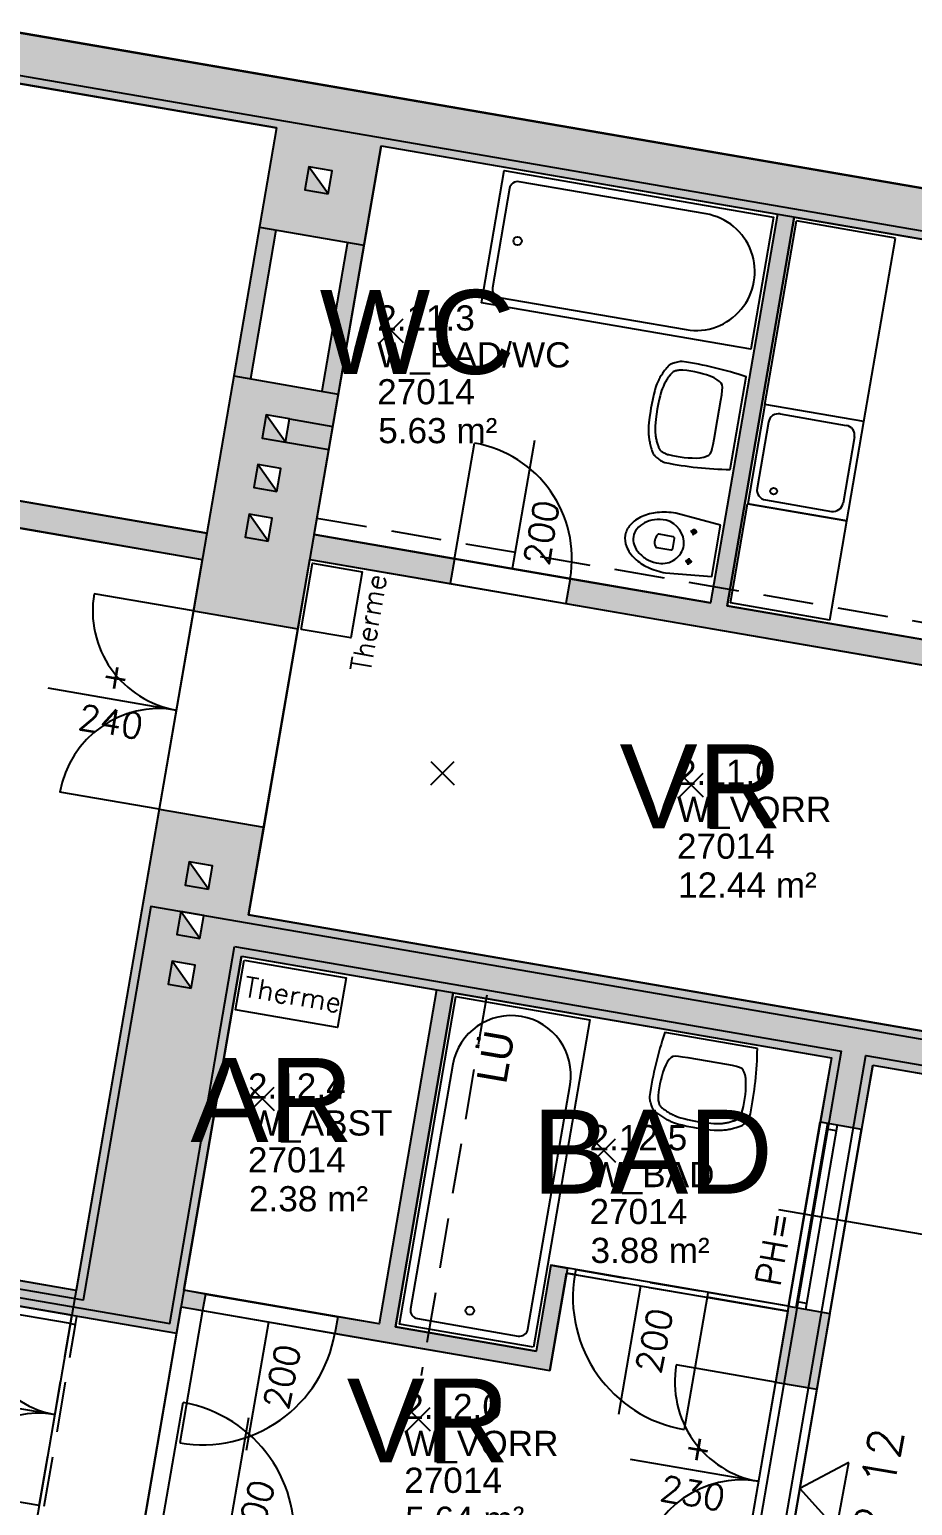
# Model space of a CAD drawing. Extents: x -2660 to 1655, y -1849 to 1203.
# Drawn here: x -844 to -318, y -128 to 752 of the extents above; entities that cross this region are included whole.
import ezdxf
from ezdxf.enums import TextEntityAlignment as Align

# ---------------------------------------------------------------- set-up
doc = ezdxf.new("R2010")
doc.units = 0
doc.header["$LTSCALE"] = 120
doc.header["$MEASUREMENT"] = 0
doc.header["$PDMODE"] = 3
doc.header["$PDSIZE"] = 7
doc.linetypes.add('VERDECKT', pattern=[0.375, 0.25, -0.125])
doc.layers.get('0').update_dxf_attribs({"linetype": 'CONTINUOUS'})
for name, color, linetype in [('Added', 3, 'CONTINUOUS'), ('ARC-Fenster', 5, 'CONTINUOUS'), ('ARC-Fenster-nv', 5, 'CONTINUOUS'), ('ARC-Tueren', 5, 'CONTINUOUS'), ('ARC-Tueren-nv', 5, 'CONTINUOUS'), ('BE-T-RNBVBF', 7, 'CONTINUOUS'), ('Deleted', 1, 'CONTINUOUS'), ('HB-ZU-SAN-EI', 54, 'CONTINUOUS')]:
    doc.layers.add(name, color=color, linetype=linetype)
doc.styles.add('FUTURA', font='')
doc.styles.add('MOE', font='arial.ttf')
doc.styles.add('RNB', font='arial.ttf', dxfattribs={"width": 0.8})
doc.styles.get("Standard").update_dxf_attribs({"font": 'simplex.shx'})
doc.styles.get('FUTURA').set_extended_font_data('Futura Lt BT')

# ---------------------------------------------------------------- blocks, each defined once
blk = doc.blocks.new('*U56')
at = {"layer": 'ARC-Tueren'}
blk.add_line((34.98, -20.32), (34.98, -90.29), dxfattribs=at)
blk.add_arc((34.98, -20.32), 69.97, 180, 270, dxfattribs=at)
at = {"layer": 'ARC-Tueren-nv'}
blk.add_line((0, -97.93), (0, -20.32), dxfattribs=at)
blk.add_attdef('BRANDSCHUTZ-KL', text='', height=12.5, rotation=90, dxfattribs=at).set_placement((6.51, 14.14), align=Align.CENTER)
at = {"layer": 'ARC-Tueren-nv', "flags": 1}
for tag, p in [('TUERTYP', (-99.12, 48.21)), ('FLAECHE', (-99.12, 39.64)), ('DORNMASS', (-99.12, 31.07)), ('ANSCHLAGTYP', (-99.12, 22.5)), ('MATERIAL', (-99.12, 13.93)), ('FARBE', (-99.12, 5.35)), ('DB_ID', (-99.12, -1.73)), ('ANLAGENGRUPPE', (-99.12, -8.86))]:
    blk.add_attdef(tag, p, '', height=5, dxfattribs=at)
at = {"layer": 'ARC-Tueren-nv'}
blk.add_attdef('BEMERKUNG', (-47.57, -3.22), '', height=12.5, dxfattribs=at)
blk.add_attdef('TUER-NR', text='', height=12.5, dxfattribs=at).set_placement((0.01, -20.26), align=Align.CENTER)
blk.add_attdef('HOEHE', (-21.04, -25.18), '', height=15, rotation=270, dxfattribs=at)
at = {"layer": 'ARC-Tueren-nv', "flags": 2}
blk.add_attdef('BREITE1', (6.02, -25.21), '', height=15, rotation=270, dxfattribs=at)
blk = doc.blocks.new('*U58')
at = {"layer": 'HB-ZU-SAN-EI'}
for p, q in [((-70, -149.8), (-110, -149.8)), ((-90, -129.8), (-90, -169.8)), ((110, -149.8), (70, -149.8)), ((90, -129.8), (90, -169.8))]:
    blk.add_line(p, q, dxfattribs=at)
for points in [[(-155, 0.2), (-180, -274.8, 0.066286), (-165.4, -384.4, 0.078865), (-127.3, -469.3, 0.107164), (-64.5, -531.1, 0.141995), (0, -549.8, 0.141995), (64.5, -531.1, 0.107164), (127.3, -469.3, 0.078865), (165.4, -384.4, 0.066286), (180, -274.8), (155, 0.2)], [(35.6, -360.4, 0.250057), (40, -352.1), (40, -267.1, 0.414214), (30, -257.1), (-30, -257.1, 0.414214), (-40, -267.1), (-40, -352.1, 0.250057), (-35.6, -360.4, 0.304231)]]:
    blk.add_lwpolyline(points, format="xyb", close=True, dxfattribs=at)
blk.add_lwpolyline([(0, -194.8, 0.359169), (-130, -324.8, 0.074766), (-119.6, -393.9, 0.085308), (-91.9, -448.5, 0.106203), (-47.6, -487.4, 0.127854), (0, -499.8, 0.127854), (47.6, -487.4, 0.106203), (91.9, -448.5, 0.085308), (122.5, -388.2, 0.090525), (130, -324.8, 0.414214), (0, -194.8, 0.074766)], format="xyb", dxfattribs=at)
for centre in [(-90, -149.8), (90, -149.8)]:
    blk.add_circle(centre, 12.5, dxfattribs=at)
blk = doc.blocks.new('*U60')
at = {"layer": 'HB-ZU-SAN-EI'}
blk.add_lwpolyline([(0, -80), (0, 0), (163, 0), (163, -80)], close=True, dxfattribs=at)
blk.add_lwpolyline([(5, -10), (5, -70, 0.414214), (10, -75), (123, -75, 1), (123, -5), (10, -5, 0.414214)], format="xyb", close=True, dxfattribs=at)
blk.add_circle((15, -40), 2.5, dxfattribs=at)
blk = doc.blocks.new('SAN-WB')
at = {"layer": 'Added'}
for points in [[(28, 0), (-28, 0, 0.04569), (-30.5, -39), (-30.44, -39.61), (-30.29, -40.28), (-30.06, -41), (-29.77, -41.75), (-29.43, -42.5), (-29.08, -43.22), (-28.72, -43.89), (-28.37, -44.5), (-28.06, -45.02), (-27.77, -45.46), (-27.49, -45.83), (-27.2, -46.16), (-26.9, -46.45), (-26.56, -46.71), (-26.19, -46.98), (-25.75, -47.25), (-25.25, -47.54), (-24.69, -47.85), (-24.08, -48.17), (-23.44, -48.5), (-22.77, -48.83), (-22.09, -49.15), (-21.42, -49.46), (-20.75, -49.75), (-20.1, -50.02), (-19.46, -50.27), (-18.81, -50.51), (-18.14, -50.73), (-17.43, -50.95), (-16.65, -51.17), (-15.81, -51.4), (-14.87, -51.63), (-13.81, -51.86), (-12.5, -52.1), (-10.8, -52.32), (-8.55, -52.5), (-5.63, -52.64), (-1.87, -52.72), (0, -52.72), (1.87, -52.72), (5.63, -52.64), (8.55, -52.5), (10.8, -52.32), (12.5, -52.1), (13.81, -51.86), (14.87, -51.63), (15.81, -51.4), (16.65, -51.17), (17.43, -50.95), (18.14, -50.73), (18.81, -50.51), (19.46, -50.27), (20.1, -50.02), (20.75, -49.75), (21.42, -49.46), (22.09, -49.15), (22.77, -48.83), (23.44, -48.5), (24.08, -48.17), (24.69, -47.85), (25.25, -47.54), (25.75, -47.25), (26.19, -46.98), (26.56, -46.71), (26.9, -46.45), (27.2, -46.16), (27.49, -45.83), (27.77, -45.46), (28.06, -45.02), (28.37, -44.5), (28.72, -43.89), (29.08, -43.22), (29.43, -42.5), (29.77, -41.75), (30.06, -41), (30.29, -40.28), (30.44, -39.61), (30.5, -39, 0.04569)], [(24.25, -18.75), (23.41, -16.69), (22.65, -15.14), (21.83, -14.03), (20.81, -13.28), (19.44, -12.83), (17.57, -12.6), (15.06, -12.51), (11.75, -12.5), (0, -12.5), (-11.75, -12.5), (-15.06, -12.51), (-17.57, -12.6), (-19.44, -12.83), (-20.81, -13.28), (-21.83, -14.03), (-22.65, -15.14), (-23.41, -16.69), (-24.25, -18.75, 0.075022), (-25.5, -37.75), (-25.47, -38.25), (-25.39, -38.78), (-25.27, -39.35), (-25.12, -39.92), (-24.95, -40.5), (-24.75, -41.05), (-24.55, -41.56), (-24.35, -42.02), (-24.16, -42.42), (-23.97, -42.76), (-23.77, -43.05), (-23.56, -43.31), (-23.32, -43.54), (-23.05, -43.76), (-22.74, -43.98), (-22.38, -44.21), (-21.96, -44.45), (-21.49, -44.71), (-20.98, -44.98), (-20.45, -45.25), (-19.89, -45.52), (-19.33, -45.79), (-18.76, -46.05), (-18.21, -46.29), (-17.67, -46.52), (-17.14, -46.73), (-16.6, -46.92), (-16.03, -47.11), (-15.44, -47.3), (-14.8, -47.48), (-14.09, -47.66), (-13.31, -47.85), (-12.43, -48.05), (-11.35, -48.25), (-9.98, -48.44), (-8.19, -48.61), (-5.89, -48.75), (-2.98, -48.85), (0, -48.89), (2.98, -48.85), (5.89, -48.75), (8.19, -48.61), (9.98, -48.44), (11.35, -48.25), (12.43, -48.05), (13.31, -47.85), (14.09, -47.66), (14.8, -47.48), (15.44, -47.3), (16.03, -47.11), (16.6, -46.92), (17.14, -46.73), (17.67, -46.52), (18.21, -46.29), (18.76, -46.05), (19.33, -45.79), (19.89, -45.52), (20.45, -45.25), (20.98, -44.98), (21.49, -44.71), (21.96, -44.45), (22.37, -44.21), (22.74, -43.98), (23.05, -43.76), (23.32, -43.54), (23.56, -43.31), (23.77, -43.05), (23.97, -42.76), (24.16, -42.42), (24.35, -42.02), (24.55, -41.56), (24.75, -41.05), (24.95, -40.5), (25.12, -39.92), (25.27, -39.35), (25.39, -38.78), (25.47, -38.25), (25.5, -37.75, 0.075022)]]:
    blk.add_lwpolyline(points, format="xyb", close=True, dxfattribs=at)
at = {"layer": 'Deleted'}
for points in [[(28, 0), (-28, 0, 0.04569), (-30.5, -39), (-30.44, -39.61), (-30.29, -40.28), (-30.06, -41), (-29.77, -41.75), (-29.43, -42.5), (-29.08, -43.22), (-28.72, -43.89), (-28.37, -44.5), (-28.06, -45.02), (-27.77, -45.46), (-27.49, -45.83), (-27.2, -46.16), (-26.9, -46.45), (-26.56, -46.71), (-26.19, -46.98), (-25.75, -47.25), (-25.25, -47.54), (-24.69, -47.85), (-24.08, -48.17), (-23.44, -48.5), (-22.77, -48.83), (-22.09, -49.15), (-21.42, -49.46), (-20.75, -49.75), (-20.1, -50.02), (-19.46, -50.27), (-18.81, -50.51), (-18.14, -50.73), (-17.43, -50.95), (-16.65, -51.17), (-15.81, -51.4), (-14.87, -51.63), (-13.81, -51.86), (-12.5, -52.1), (-10.8, -52.32), (-8.55, -52.5), (-5.63, -52.64), (-1.87, -52.72), (0, -52.72), (1.87, -52.72), (5.63, -52.64), (8.55, -52.5), (10.8, -52.32), (12.5, -52.1), (13.81, -51.86), (14.87, -51.63), (15.81, -51.4), (16.65, -51.17), (17.43, -50.95), (18.14, -50.73), (18.81, -50.51), (19.46, -50.27), (20.1, -50.02), (20.75, -49.75), (21.42, -49.46), (22.09, -49.15), (22.77, -48.83), (23.44, -48.5), (24.08, -48.17), (24.69, -47.85), (25.25, -47.54), (25.75, -47.25), (26.19, -46.98), (26.56, -46.71), (26.9, -46.45), (27.2, -46.16), (27.49, -45.83), (27.77, -45.46), (28.06, -45.02), (28.37, -44.5), (28.72, -43.89), (29.08, -43.22), (29.43, -42.5), (29.77, -41.75), (30.06, -41), (30.29, -40.28), (30.44, -39.61), (30.5, -39, 0.04569)], [(24.25, -18.75), (23.41, -16.69), (22.65, -15.14), (21.83, -14.03), (20.81, -13.28), (19.44, -12.83), (17.57, -12.6), (15.06, -12.51), (11.75, -12.5), (0, -12.5), (-11.75, -12.5), (-15.06, -12.51), (-17.57, -12.6), (-19.44, -12.83), (-20.81, -13.28), (-21.83, -14.03), (-22.65, -15.14), (-23.41, -16.69), (-24.25, -18.75, 0.075022), (-25.5, -37.75), (-25.47, -38.25), (-25.39, -38.78), (-25.27, -39.35), (-25.12, -39.92), (-24.95, -40.5), (-24.75, -41.05), (-24.55, -41.56), (-24.35, -42.02), (-24.16, -42.42), (-23.97, -42.76), (-23.77, -43.05), (-23.56, -43.31), (-23.32, -43.54), (-23.05, -43.76), (-22.74, -43.98), (-22.38, -44.21), (-21.96, -44.45), (-21.49, -44.71), (-20.98, -44.98), (-20.45, -45.25), (-19.89, -45.52), (-19.33, -45.79), (-18.76, -46.05), (-18.21, -46.29), (-17.67, -46.52), (-17.14, -46.73), (-16.6, -46.92), (-16.03, -47.11), (-15.44, -47.3), (-14.8, -47.48), (-14.09, -47.66), (-13.31, -47.85), (-12.43, -48.05), (-11.35, -48.25), (-9.98, -48.44), (-8.19, -48.61), (-5.89, -48.75), (-2.98, -48.85), (0, -48.89), (2.98, -48.85), (5.89, -48.75), (8.19, -48.61), (9.98, -48.44), (11.35, -48.25), (12.43, -48.05), (13.31, -47.85), (14.09, -47.66), (14.8, -47.48), (15.44, -47.3), (16.03, -47.11), (16.6, -46.92), (17.14, -46.73), (17.67, -46.52), (18.21, -46.29), (18.76, -46.05), (19.33, -45.79), (19.89, -45.52), (20.45, -45.25), (20.98, -44.98), (21.49, -44.71), (21.96, -44.45), (22.37, -44.21), (22.74, -43.98), (23.05, -43.76), (23.32, -43.54), (23.56, -43.31), (23.77, -43.05), (23.97, -42.76), (24.16, -42.42), (24.35, -42.02), (24.55, -41.56), (24.75, -41.05), (24.95, -40.5), (25.12, -39.92), (25.27, -39.35), (25.39, -38.78), (25.47, -38.25), (25.5, -37.75, 0.075022)]]:
    blk.add_lwpolyline(points, format="xyb", close=True, dxfattribs=at)
at = {"layer": 'Added', "style": 'MOE', "flags": 1}
for tag, p in [('SANITAERTYP', (0.09, -21.55)), ('BEZEICHNUNG', (0.09, -29.94)), ('BEMERKUNG', (0.09, -37.81)), ('DB_ID', (0.09, -45.57))]:
    blk.add_attdef(tag, text='', height=5, dxfattribs=at).set_placement(p, align=Align.CENTER)
at = {"layer": 'Deleted', "style": 'MOE', "flags": 1}
for tag, p in [('SANITAERTYP', (0.09, -21.55)), ('BEZEICHNUNG', (0.09, -29.94)), ('BEMERKUNG', (0.09, -37.81)), ('DB_ID', (0.09, -45.57))]:
    blk.add_attdef(tag, text='', height=5, dxfattribs=at).set_placement(p, align=Align.CENTER)
blk = doc.blocks.new('*U63')
blk.add_lwpolyline([(0, 0), (40, 0), (40, -30.03), (0, -30.03)], close=True)
blk.add_attdef('BEZEICHNUNG', (2.67, -21.4), '', height=12)
at = {"flags": 1}
for tag, p in [('HERSTELLER', (-0.65, -66.54)), ('TYPE', (-0.65, -84.77)), ('BEMERKUNG', (-0.65, -102.49))]:
    blk.add_attdef(tag, p, '', height=15, dxfattribs=at)
blk = doc.blocks.new('*U65')
at = {"linetype": 'Continuous'}
for p, q in [((50, -4), (10, -4)), ((4, -10), (4, -50)), ((56, -10), (56, -50)), ((50, -56), (10, -56))]:
    blk.add_line(p, q, dxfattribs=at)
blk.add_lwpolyline([(0, -60), (60, -60), (60, 0), (0, 0)], close=True)
blk.add_circle((10, -14), 2, dxfattribs=at)
for centre, start, end in [((10, -10), 90, 180), ((50, -10), 0, 90), ((10, -50), 180, 270), ((50, -50), 270, 0)]:
    blk.add_arc(centre, 6, start, end, dxfattribs=at)
at = {"style": 'MOE', "flags": 1}
for tag, p in [('BEZEICHNUNG', (62.37, -15.79)), ('HERSTELLER', (60.19, -24.36)), ('BEMERKUNG', (60.19, -50.07))]:
    blk.add_attdef(tag, text='', height=5, dxfattribs=at).set_placement(p, align=Align.CENTER)
at = {"style": 'MOE', "flags": 3}
for tag, p in [('LAENGE1', (37.03, -33.04)), ('BREITE1', (37, -40.87))]:
    blk.add_attdef(tag, p, '', height=5, dxfattribs=at)
blk = doc.blocks.new('*U67')
for p, q in [((0, 0), (0, 60)), ((0, 60), (111, 60)), ((111, 0), (111, 60)), ((0, 0), (111, 0))]:
    blk.add_line(p, q)
at = {"style": 'MOE', "flags": 1}
for tag, height, p in [('HERSTELLER', 5, (31.2, 39.99)), ('BEMERKUNG', 5, (31.2, 14.28)), ('BEZEICHNUNG', 12.5, (33.82, -18.16))]:
    blk.add_attdef(tag, text='', height=height, dxfattribs=at).set_placement(p, align=Align.CENTER)
at = {"style": 'MOE', "flags": 3}
for tag, p in [('LAENGE1', (7.74, 31.31)), ('BREITE1', (7.71, 23.49))]:
    blk.add_attdef(tag, p, '', height=5, dxfattribs=at)
blk = doc.blocks.new('*U71')
at = {"layer": 'ARC-Tueren'}
for p, q in [((-60, 79.51), (-60, 19.51)), ((60, 79.51), (60, 19.51))]:
    blk.add_line(p, q, dxfattribs=at)
for centre, start, end in [((-60, 79.51), 270, 0), ((60, 79.51), 180, 270)]:
    blk.add_arc(centre, 60, start, end, dxfattribs=at)
at = {"layer": 'ARC-Tueren-nv'}
blk.add_line((0, 1.91), (0, 79.51), dxfattribs=at)
at = {"layer": 'ARC-Tueren-nv', "insert": (-21.09, 32.2), "char_height": 15, "width": 48.8163, "attachment_point": 1, "rotation": 90.40244}
blk.add_mtext('+', dxfattribs=at)
at = {"layer": 'ARC-Tueren-nv', "flags": 1}
for tag, p in [('TUERTYP', (-99.12, 148.05)), ('FLAECHE', (-99.12, 139.48)), ('DORNMASS', (-99.12, 130.9)), ('ANSCHLAGTYP', (-99.12, 122.33)), ('MATERIAL', (-99.12, 113.76)), ('FARBE', (-99.12, 105.19))]:
    blk.add_attdef(tag, p, '', height=5, dxfattribs=at)
at = {"layer": 'ARC-Tueren-nv'}
for tag, p in [('BEMERKUNG', (-0.88, 112.34)), ('BRANDSCHUTZ-KL', (-0.36, 96.42)), ('TUER-NR', (0.01, 79.57))]:
    blk.add_attdef(tag, text='', height=12.5, dxfattribs=at).set_placement(p, align=Align.CENTER)
at = {"layer": 'ARC-Tueren-nv', "flags": 2}
for tag, p in [('BREITE2', (-6.2, 43.17)), ('BREITE1', (-5.09, 5.53))]:
    blk.add_attdef(tag, p, '', height=15, rotation=90.40244, dxfattribs=at)
at = {"layer": 'ARC-Tueren-nv'}
blk.add_attdef('HOEHE', (21.12, 23.03), '', height=15, rotation=90.40244, dxfattribs=at)
blk = doc.blocks.new('*U72')
blk.add_lwpolyline([(0, 0), (61.58, 0), (61.58, -30.03), (0, -30.03)], close=True)
blk.add_attdef('BEZEICHNUNG', (2.67, -21.4), '', height=12)
at = {"flags": 1}
for tag, p in [('HERSTELLER', (-0.65, -66.54)), ('TYPE', (-0.65, -84.77)), ('BEMERKUNG', (-0.65, -102.49))]:
    blk.add_attdef(tag, p, '', height=15, dxfattribs=at)
blk = doc.blocks.new('*U73')
at = {"layer": 'ARC-Tueren'}
blk.add_line((-39.98, -20.32), (-39.98, -100.28), dxfattribs=at)
blk.add_arc((-39.98, -20.32), 79.96, 270, 0, dxfattribs=at)
at = {"layer": 'ARC-Tueren-nv'}
blk.add_line((0, -97.93), (0, -20.32), dxfattribs=at)
blk.add_attdef('BRANDSCHUTZ-KL', text='', height=12.5, rotation=90, dxfattribs=at).set_placement((6.51, 14.14), align=Align.CENTER)
at = {"layer": 'ARC-Tueren-nv', "flags": 1}
for tag, p in [('TUERTYP', (-99.12, 48.21)), ('FLAECHE', (-99.12, 39.64)), ('DORNMASS', (-99.12, 31.07)), ('ANSCHLAGTYP', (-99.12, 22.5)), ('MATERIAL', (-99.12, 13.93)), ('FARBE', (-99.12, 5.35)), ('DB_ID', (-99.12, -1.73)), ('ANLAGENGRUPPE', (-99.12, -8.86))]:
    blk.add_attdef(tag, p, '', height=5, dxfattribs=at)
at = {"layer": 'ARC-Tueren-nv'}
blk.add_attdef('BEMERKUNG', (-47.57, -3.22), '', height=12.5, dxfattribs=at)
at = {"layer": 'ARC-Tueren-nv', "flags": 2}
blk.add_attdef('BREITE1', (-6.76, -69.71), '', height=15, rotation=88.08573, dxfattribs=at)
at = {"layer": 'ARC-Tueren-nv'}
blk.add_attdef('TUER-NR', text='', height=12.5, dxfattribs=at).set_placement((0.01, -20.26), align=Align.CENTER)
blk.add_attdef('HOEHE', (20.28, -70.64), '', height=15, rotation=88.08573, dxfattribs=at)
blk = doc.blocks.new('*U74')
at = {"layer": 'ARC-Tueren'}
blk.add_line((39.98, -20.32), (39.98, -100.28), dxfattribs=at)
blk.add_arc((39.98, -20.32), 79.96, 180, 270, dxfattribs=at)
at = {"layer": 'ARC-Tueren-nv'}
blk.add_line((0, -97.93), (0, -20.32), dxfattribs=at)
blk.add_attdef('BRANDSCHUTZ-KL', text='', height=12.5, rotation=90, dxfattribs=at).set_placement((6.51, 14.14), align=Align.CENTER)
at = {"layer": 'ARC-Tueren-nv', "flags": 1}
for tag, p in [('TUERTYP', (-99.12, 48.21)), ('FLAECHE', (-99.12, 39.64)), ('DORNMASS', (-99.12, 31.07)), ('ANSCHLAGTYP', (-99.12, 22.5)), ('MATERIAL', (-99.12, 13.93)), ('FARBE', (-99.12, 5.35)), ('DB_ID', (-99.12, -1.73)), ('ANLAGENGRUPPE', (-99.12, -8.86))]:
    blk.add_attdef(tag, p, '', height=5, dxfattribs=at)
at = {"layer": 'ARC-Tueren-nv'}
blk.add_attdef('BEMERKUNG', (-47.57, -3.22), '', height=12.5, dxfattribs=at)
at = {"layer": 'ARC-Tueren-nv', "flags": 2}
blk.add_attdef('BREITE1', (-6.76, -69.71), '', height=15, rotation=88.08573, dxfattribs=at)
at = {"layer": 'ARC-Tueren-nv'}
blk.add_attdef('TUER-NR', text='', height=12.5, dxfattribs=at).set_placement((0.01, -20.26), align=Align.CENTER)
blk.add_attdef('HOEHE', (20.28, -70.64), '', height=15, rotation=88.08573, dxfattribs=at)
blk = doc.blocks.new('*U75')
at = {"layer": 'ARC-Tueren'}
blk.add_line((39.98, -20.32), (39.98, -100.28), dxfattribs=at)
blk.add_arc((39.98, -20.32), 79.96, 180, 270, dxfattribs=at)
at = {"layer": 'ARC-Tueren-nv'}
blk.add_line((0, -97.93), (0, -20.32), dxfattribs=at)
blk.add_attdef('BRANDSCHUTZ-KL', text='', height=12.5, rotation=90, dxfattribs=at).set_placement((6.51, 14.14), align=Align.CENTER)
at = {"layer": 'ARC-Tueren-nv', "flags": 1}
for tag, p in [('TUERTYP', (-99.12, 48.21)), ('FLAECHE', (-99.12, 39.64)), ('DORNMASS', (-99.12, 31.07)), ('ANSCHLAGTYP', (-99.12, 22.5)), ('MATERIAL', (-99.12, 13.93)), ('FARBE', (-99.12, 5.35)), ('DB_ID', (-99.12, -1.73)), ('ANLAGENGRUPPE', (-99.12, -8.86))]:
    blk.add_attdef(tag, p, '', height=5, dxfattribs=at)
at = {"layer": 'ARC-Tueren-nv'}
blk.add_attdef('BEMERKUNG', (-47.57, -3.22), '', height=12.5, dxfattribs=at)
blk.add_attdef('TUER-NR', text='', height=12.5, dxfattribs=at).set_placement((0.01, -20.26), align=Align.CENTER)
blk.add_attdef('HOEHE', (-18.8, -23.27), '', height=15, rotation=264.50371, dxfattribs=at)
at = {"layer": 'ARC-Tueren-nv', "flags": 2}
blk.add_attdef('BREITE1', (8.13, -25.89), '', height=15, rotation=264.50371, dxfattribs=at)
blk = doc.blocks.new('*U76')
at = {"layer": 'ARC-Tueren'}
for p, q in [((-60, 79.51), (-60, 19.51)), ((60, 79.51), (60, 19.51))]:
    blk.add_line(p, q, dxfattribs=at)
for centre, start, end in [((-60, 79.51), 270, 0), ((60, 79.51), 180, 270)]:
    blk.add_arc(centre, 60, start, end, dxfattribs=at)
at = {"layer": 'ARC-Tueren-nv'}
blk.add_line((0, 1.91), (0, 79.51), dxfattribs=at)
at = {"layer": 'ARC-Tueren-nv', "insert": (-21.11, 32.43), "char_height": 15, "width": 48.8163, "attachment_point": 1, "rotation": 89.79577}
blk.add_mtext('+', dxfattribs=at)
at = {"layer": 'ARC-Tueren-nv', "flags": 1}
for tag, p in [('TUERTYP', (-99.12, 148.05)), ('FLAECHE', (-99.12, 139.48)), ('DORNMASS', (-99.12, 130.9)), ('ANSCHLAGTYP', (-99.12, 122.33)), ('MATERIAL', (-99.12, 113.76)), ('FARBE', (-99.12, 105.19))]:
    blk.add_attdef(tag, p, '', height=5, dxfattribs=at)
at = {"layer": 'ARC-Tueren-nv'}
for tag, p in [('BEMERKUNG', (-0.88, 112.34)), ('BRANDSCHUTZ-KL', (-0.36, 96.42)), ('TUER-NR', (0.01, 79.57))]:
    blk.add_attdef(tag, text='', height=12.5, dxfattribs=at).set_placement(p, align=Align.CENTER)
at = {"layer": 'ARC-Tueren-nv', "flags": 2}
for tag, p in [('BREITE2', (-6.1, 43.24)), ('BREITE1', (-5.48, 8.49))]:
    blk.add_attdef(tag, p, '', height=15, rotation=89.79577, dxfattribs=at)
at = {"layer": 'ARC-Tueren-nv'}
blk.add_attdef('HOEHE', (21, 22.81), '', height=15, rotation=89.79577, dxfattribs=at)
blk = doc.blocks.new('*U77')
at = {"layer": 'ARC-Fenster'}
for p, q in [((-55.72, -55.16), (55.72, -55.16)), ((-55.72, -61.12), (55.72, -61.12))]:
    blk.add_line(p, q, dxfattribs=at)
at = {"layer": 'ARC-Fenster-nv'}
for p, q in [((0, -136.08), (0, -35.16)), ((-52.16, -61.12), (-52.16, -55.16)), ((52.16, -61.12), (52.16, -55.16))]:
    blk.add_line(p, q, dxfattribs=at)
blk.add_text('PH=', height=15, dxfattribs=at).set_placement((-45.55, -43.86))
at = {"layer": 'ARC-Fenster-nv', "flags": 1}
for tag, p in [('FLAECHE', (-127.97, 69.14)), ('MATERIAL', (-127.97, 60.82)), ('TIEFE', (-127.97, 52.51)), ('FENSTERTYP', (-127.97, 44.17)), ('AUSSENJALOUSIE', (-127.97, 35.77)), ('ANTRIEB', (-127.97, 27.43)), ('G-WERT', (-127.97, 19.1)), ('FARBE', (-127.97, 10.77)), ('BEMERKUNG', (-127.97, 2.43)), ('ANLAGENGRUPPE', (-127.97, -12.72)), ('DB_ID', (-127.97, -5.9))]:
    blk.add_attdef(tag, p, '', height=5, dxfattribs=at)
at = {"layer": 'ARC-Fenster-nv'}
blk.add_attdef('PH', text='', height=15, rotation=360, dxfattribs=at).set_placement((2.48, -29.05), align=Align.TOP_LEFT)
blk.add_attdef('HOEHE', (-21.08, -102.13), '', height=15, rotation=270, dxfattribs=at)
at = {"layer": 'ARC-Fenster-nv', "flags": 2}
blk.add_attdef('BREITE1', (6, -102.4), '', height=15, rotation=270, dxfattribs=at)
blk = doc.blocks.new('*U78')
at = {"layer": 'ARC-Tueren'}
for p, q in [((-55, 79.51), (-55, 24.51)), ((55, 79.51), (55, 24.51))]:
    blk.add_line(p, q, dxfattribs=at)
for centre, start, end in [((-55, 79.51), 270, 0), ((55, 79.51), 180, 270)]:
    blk.add_arc(centre, 55, start, end, dxfattribs=at)
at = {"layer": 'ARC-Tueren-nv'}
blk.add_line((0, 1.91), (0, 79.51), dxfattribs=at)
at = {"layer": 'ARC-Tueren-nv', "insert": (-21.11, 32.43), "char_height": 15, "width": 48.8163, "attachment_point": 1, "rotation": 89.79577}
blk.add_mtext('+', dxfattribs=at)
at = {"layer": 'ARC-Tueren-nv', "flags": 1}
for tag, p in [('TUERTYP', (-99.12, 148.05)), ('FLAECHE', (-99.12, 139.48)), ('DORNMASS', (-99.12, 130.9)), ('ANSCHLAGTYP', (-99.12, 122.33)), ('MATERIAL', (-99.12, 113.76)), ('FARBE', (-99.12, 105.19))]:
    blk.add_attdef(tag, p, '', height=5, dxfattribs=at)
at = {"layer": 'ARC-Tueren-nv'}
for tag, p in [('BEMERKUNG', (-0.88, 112.34)), ('BRANDSCHUTZ-KL', (-0.36, 96.42)), ('TUER-NR', (0.01, 79.57))]:
    blk.add_attdef(tag, text='', height=12.5, dxfattribs=at).set_placement(p, align=Align.CENTER)
at = {"layer": 'ARC-Tueren-nv', "flags": 2}
for tag, p in [('BREITE2', (-6.1, 43.24)), ('BREITE1', (-5.48, 8.49))]:
    blk.add_attdef(tag, p, '', height=15, rotation=89.79577, dxfattribs=at)
at = {"layer": 'ARC-Tueren-nv'}
blk.add_attdef('HOEHE', (21, 22.81), '', height=15, rotation=89.79577, dxfattribs=at)
blk = doc.blocks.new('*U80')
at = {"layer": 'HB-ZU-SAN-EI'}
blk.add_lwpolyline([(0, -81), (0, 0), (198, 0), (198, -81)], close=True, dxfattribs=at)
blk.add_lwpolyline([(5, -10), (5, -71, 0.414214), (10, -76), (158, -76, 0.985915), (158, -5), (10, -5, 0.414214)], format="xyb", close=True, dxfattribs=at)
blk.add_circle((15, -40), 2.5, dxfattribs=at)
blk = doc.blocks.new('*U95')
for p, q in [((0, 0), (0, 60)), ((0, 60), (60, 60)), ((60, 0), (60, 60)), ((0, 0), (60, 0))]:
    blk.add_line(p, q)
at = {"style": 'MOE', "flags": 1}
for tag, height, p in [('HERSTELLER', 5, (31.2, 39.99)), ('BEMERKUNG', 5, (31.2, 14.28)), ('BEZEICHNUNG', 12.5, (33.82, -18.16))]:
    blk.add_attdef(tag, text='', height=height, dxfattribs=at).set_placement(p, align=Align.CENTER)
at = {"style": 'MOE', "flags": 3}
for tag, p in [('LAENGE1', (7.74, 31.31)), ('BREITE1', (7.71, 23.49))]:
    blk.add_attdef(tag, p, '', height=5, dxfattribs=at)
blk = doc.blocks.new('RNB-VBF')
at = {"layer": 'Added'}
blk.add_point((0, 0), dxfattribs=at)
at = {"layer": 'Deleted'}
blk.add_point((0, 0), dxfattribs=at)
at = {"layer": 'Added', "style": 'RNB'}
for tag, p in [('RAUM_NUMMER', (-8.55, 0.08)), ('RAUM_BEZEICHNUNG', (-8.55, -21.92)), ('RAUM_NUMMER_OE', (-8.55, -43.89)), ('FLAECHE', (-7.92, -67.07))]:
    blk.add_attdef(tag, p, '', height=15, dxfattribs=at)
for tag, p, height, flags in [('BELEGUNG_MAX', (72.45, -52.77), 2.5, 9), ('BELEGUNG_AUS_MOEBLIERUNGSPLAN', (72.45, -56.93), 2.5, 9), ('ID', (72.45, -61.1), 2.5, 9), ('BEMERKUNG', (72.45, -69.43), 2.5, 9), ('ID_RNB', (72.45, -65.27), 2.5, 9), ('RAUM_NUMMER_PLATZHALTER', (-9.19, -89.28), 15, 1), ('RAUM_HOEHE', (72.45, -73.43), 2.5, 9), ('RAUM_FUNKTION', (72.45, -77.43), 2.5, 9), ('RAUM_AUFBAU', (72.45, -81.43), 2.5, 9), ('RAUM_MIETEINHEIT', (72.45, -85.43), 2.5, 9), ('BODENBELAG_AUS_PLAN', (-9.19, -111.26), 15, 1)]:
    blk.add_attdef(tag, p, '', height=height, dxfattribs=dict(at, flags=flags))
at = {"layer": 'Deleted', "style": 'RNB'}
for tag, p in [('RAUM_NUMMER', (-8.55, 0.08)), ('RAUM_BEZEICHNUNG', (-8.55, -21.92)), ('RAUM_NUMMER_OE', (-8.55, -43.89)), ('FLAECHE', (-7.92, -67.07))]:
    blk.add_attdef(tag, p, '', height=15, dxfattribs=at)
for tag, p, height, flags in [('BELEGUNG_MAX', (72.45, -52.77), 2.5, 9), ('BELEGUNG_AUS_MOEBLIERUNGSPLAN', (72.45, -56.93), 2.5, 9), ('ID', (72.45, -61.1), 2.5, 9), ('BEMERKUNG', (72.45, -69.43), 2.5, 9), ('ID_RNB', (72.45, -65.27), 2.5, 9), ('RAUM_NUMMER_PLATZHALTER', (-9.19, -89.28), 15, 1), ('RAUM_HOEHE', (72.45, -73.43), 2.5, 9), ('RAUM_FUNKTION', (72.45, -77.43), 2.5, 9), ('RAUM_AUFBAU', (72.45, -81.43), 2.5, 9), ('RAUM_MIETEINHEIT', (72.45, -85.43), 2.5, 9), ('BODENBELAG_AUS_PLAN', (-9.19, -111.26), 15, 1)]:
    blk.add_attdef(tag, p, '', height=height, dxfattribs=dict(at, flags=flags))
blk = doc.blocks.new('RNB-MVG')
at = {"layer": 'Added'}
blk.add_point((0, 0), dxfattribs=at)
at = {"layer": 'Deleted'}
blk.add_point((0, 0), dxfattribs=at)
at = {"layer": 'Added', "style": 'RNB'}
for tag, p in [('MIETFLAECHE_NAME', (-8.55, 0.08)), ('FLAECHE_NETTO', (-8.55, -21.92)), ('FLAECHE_BRUTTO', (-8.55, -43.89))]:
    blk.add_attdef(tag, p, '', height=15, dxfattribs=at)
at = {"layer": 'Deleted', "style": 'RNB'}
for tag, p in [('MIETFLAECHE_NAME', (-8.55, 0.08)), ('FLAECHE_NETTO', (-8.55, -21.92)), ('FLAECHE_BRUTTO', (-8.55, -43.89))]:
    blk.add_attdef(tag, p, '', height=15, dxfattribs=at)
blk = doc.blocks.new('RNB-BSP')
at = {"layer": 'Added'}
blk.add_point((0, 0), dxfattribs=at)
at = {"layer": 'Deleted'}
blk.add_point((0, 0), dxfattribs=at)
at = {"layer": 'Added', "style": 'RNB'}
for tag, p in [('RAUM_NUMMER', (-4.281, 3.924)), ('RAUM_BEZEICHNUNG', (-4.281, -2.576))]:
    blk.add_attdef(tag, p, '', height=5, dxfattribs=at)
at = {"layer": 'Deleted', "style": 'RNB'}
for tag, p in [('RAUM_NUMMER', (-4.281, 3.924)), ('RAUM_BEZEICHNUNG', (-4.281, -2.576))]:
    blk.add_attdef(tag, p, '', height=5, dxfattribs=at)

msp = doc.modelspace()

# ---------------------------------------------------------------- hatches: boundary and pattern name
at = {"layer": 'Added'}
h = msp.add_hatch(color=256, dxfattribs=at)
h.dxf.hatch_style = 1
h.paths.add_polyline_path([(-1316.94, 830.07), (-1334.94, 725.61), (-1334.94, 725.61), (-1285.66, 717.12), (-1272.76, 792.02), (-697.24, 692.86), (-707.43, 633.73), (-645.12, 623), (-634.94, 682.13), (-64.56, 583.85), (-78.65, 502.06), (-35.29, 494.59), (-16.11, 605.94)])
h.paths.add_polyline_path([(-664.1, 667.3), (-666.47, 653.5), (-680.27, 655.88), (-677.89, 669.67)], flags=16)
h = msp.add_hatch(color=256, dxfattribs=at)
h.paths.add_polyline_path([(-738.84, 451.42), (-1051.23, 505.24), (-1053.95, 489.47), (-741.55, 435.65)])
h.paths.add_polyline_path([(-1314.36, 550.58), (-1317.07, 534.81), (-1172.21, 509.85), (-1169.49, 525.62)])
h.paths.add_polyline_path([(-1392.12, 99.23), (-1394.67, 84.45), (-819.15, -14.71), (-816.6, 0.07)])
h.paths.add_polyline_path([(-645.12, 623), (-654.98, 624.69), (-670.26, 536), (-660.41, 534.3)])
h.paths.add_polyline_path([(-697.57, 632.03), (-707.43, 633.73), (-722.71, 545.04), (-712.85, 543.34)])
h = msp.add_hatch(color=256, dxfattribs=at)
h.dxf.hatch_style = 1
h.paths.add_polyline_path([(-388.78, 639.71), (-398.64, 641.41), (-438.54, 409.82), (-522.21, 424.24), (-524.76, 409.46), (-270.6, 365.67), (-268.05, 380.45), (-428.68, 408.13)])
h.paths.add_polyline_path([(-593.71, 421.34), (-591.16, 436.12), (-674.84, 450.54), (-677.38, 435.76)])
h.paths.add_polyline_path([(-107.01, 337.48), (-104.46, 352.26), (-149.79, 360.07), (-152.34, 345.29)])
h = msp.add_hatch(color=256, dxfattribs=at)
h.paths.add_polyline_path([(-679.08, 425.9), (-666.1, 501.23), (-691.94, 505.68), (-705.74, 508.05), (-703.36, 521.85), (-689.57, 519.47), (-663.73, 515.02), (-660.41, 534.3), (-722.71, 545.04), (-746.82, 405.1), (-684.52, 394.37)])
h.paths.add_polyline_path([(-702.13, 446.55), (-715.93, 448.93), (-713.55, 462.72), (-699.75, 460.35)], flags=16)
h.paths.add_polyline_path([(-697.04, 476.11), (-710.83, 478.49), (-708.46, 492.29), (-694.66, 489.91)], flags=16)
msp.add_hatch(color=256, dxfattribs=at).paths.add_polyline_path([(-663.73, 515.02), (-689.57, 519.47), (-691.94, 505.68), (-666.1, 501.23)])
h = msp.add_hatch(color=256, dxfattribs=at)
h.dxf.hatch_style = 1
h.paths.add_polyline_path([(-718.14, 199.24), (-366.54, 138.66), (-373.11, 100.49), (-348.48, 96.25), (-341.9, 134.42), (-282.77, 124.23), (-278.53, 148.87), (-713.89, 223.88), (-704.89, 276.11), (-767.19, 286.84), (-819.15, -14.71), (-756.85, -25.45)])
h.paths.add_polyline_path([(-761.82, 182.57), (-759.44, 196.37), (-745.65, 193.99), (-748.02, 180.19)], flags=16)
h.paths.add_polyline_path([(-756.73, 212.13), (-754.35, 225.93), (-740.55, 223.55), (-742.93, 209.76)], flags=16)
h.paths.add_polyline_path([(-751.63, 241.7), (-749.26, 255.49), (-735.46, 253.12), (-737.84, 239.32)], flags=16)
h = msp.add_hatch(color=256, dxfattribs=at)
h.dxf.hatch_style = 1
h.paths.add_polyline_path([(-626.29, -21.56), (-591.99, 177.51), (-601.85, 179.2), (-636.15, -19.86), (-660.78, -15.62), (-662.48, -25.47), (-534.37, -47.55), (-523.87, 13.38), (-533.73, 15.08), (-542.53, -35.99)])
h.paths.add_polyline_path([(-739.62, -2.03), (-752.43, 0.17), (-754.13, -9.68), (-741.32, -11.89)])
h = msp.add_hatch(color=256, dxfattribs=at)
h.dxf.hatch_style = 1
h.paths.add_polyline_path([(-399.82, -54.51), (-375.18, -58.76), (-367.4, -13.58), (-392.03, -9.33)])

# ---------------------------------------------------------------- linework, layer by layer
for p, q in [((-16.11, 605.94), (-1316.94, 830.07)), ((-697.24, 692.86), (-1272.76, 792.02)), ((-697.24, 692.86), (-746.82, 405.1)), ((-634.94, 682.13), (-679.08, 425.9)), ((-634.94, 682.13), (-64.56, 583.85)), ((-666.47, 653.5), (-677.89, 669.67)), ((-707.43, 633.73), (-645.12, 623)), ((-398.64, 641.41), (-438.54, 409.82)), ((-388.78, 639.71), (-428.68, 408.13)), ((-697.57, 632.03), (-712.85, 543.34)), ((-654.98, 624.69), (-670.26, 536)), ((-722.71, 545.04), (-660.41, 534.3)), ((-691.94, 505.68), (-703.36, 521.85)), ((-689.57, 519.47), (-663.73, 515.02)), ((-1051.23, 505.24), (-738.84, 451.42)), ((-691.94, 505.68), (-666.1, 501.23)), ((-1053.95, 489.47), (-741.55, 435.65)), ((-697.04, 476.11), (-708.46, 492.29)), ((-702.13, 446.55), (-713.55, 462.72)), ((-674.84, 450.54), (-591.16, 436.12)), ((-677.38, 435.76), (-593.71, 421.34)), ((-591.16, 436.12), (-593.71, 421.34)), ((-591.16, 436.12), (-522.21, 424.24)), ((-679.08, 425.9), (-684.52, 394.37)), ((-522.21, 424.24), (-524.76, 409.46)), ((-522.21, 424.24), (-438.54, 409.82)), ((-593.71, 421.34), (-524.76, 409.46)), ((-746.82, 405.1), (-767.19, 286.84)), ((-746.82, 405.1), (-684.52, 394.37)), ((-524.76, 409.46), (-270.6, 365.67)), ((-428.68, 408.13), (-268.05, 380.45)), ((-684.52, 394.37), (-704.89, 276.11)), ((-767.19, 286.84), (-819.15, -14.71)), ((-767.19, 286.84), (-704.89, 276.11)), ((-704.89, 276.11), (-713.89, 223.88)), ((-737.84, 239.32), (-749.26, 255.49)), ((-742.93, 209.76), (-754.35, 225.93)), ((-713.89, 223.88), (-278.53, 148.87)), ((-748.02, 180.19), (-759.44, 196.37)), ((-718.14, 199.24), (-756.85, -25.45)), ((-718.14, 199.24), (-366.54, 138.66)), ((-601.85, 179.2), (-636.15, -19.86)), ((-591.99, 177.51), (-626.29, -21.56)), ((-366.54, 138.66), (-373.11, 100.49)), ((-341.9, 134.42), (-348.48, 96.25)), ((-341.9, 134.42), (-282.77, 124.23)), ((-816.6, 0.07), (-1392.12, 99.23)), ((-392.03, -9.33), (-373.11, 100.49)), ((-373.11, 100.49), (-348.48, 96.25)), ((-367.4, -13.58), (-348.48, 96.25)), ((-819.15, -14.71), (-1394.67, 84.45)), ((-533.73, 15.08), (-542.53, -35.99)), ((-523.87, 13.38), (-534.37, -47.55)), ((-533.73, 15.08), (-523.87, 13.38)), ((-519.42, 9.57), (-524.38, 10.43)), ((-518.91, 12.53), (-523.87, 13.38)), ((-518.91, 12.53), (-519.42, 9.57)), ((-739.62, -2.03), (-752.43, 0.17)), ((-739.62, -2.03), (-741.32, -11.89)), ((-739.62, -2.03), (-660.78, -15.62)), ((-440.11, -1.05), (-440.62, -4)), ((-392.54, -12.29), (-440.62, -4)), ((-392.03, -9.33), (-440.11, -1.05)), ((-820, -19.64), (-819.15, -14.71)), ((-819.15, -14.71), (-756.85, -25.45)), ((-817.04, -20.15), (-816.19, -15.22)), ((-754.13, -9.68), (-741.32, -11.89)), ((-741.32, -11.89), (-662.48, -25.47)), ((-660.78, -15.62), (-662.48, -25.47)), ((-636.15, -19.86), (-660.78, -15.62)), ((-392.03, -9.33), (-399.82, -54.51)), ((-392.03, -9.33), (-367.4, -13.58)), ((-367.4, -13.58), (-375.18, -58.76)), ((-820, -19.64), (-817.04, -20.15)), ((-756.85, -25.45), (-777.22, -143.71)), ((-662.48, -25.47), (-534.37, -47.55)), ((-626.29, -21.56), (-542.53, -35.99)), ((-399.82, -54.51), (-420.2, -172.77)), ((-399.82, -54.51), (-375.18, -58.76)), ((-375.18, -58.76), (-395.56, -177.02))]:
    msp.add_line(p, q, dxfattribs=at)
at = {"layer": 'Added', "linetype": 'VERDECKT'}
for p, q in [((-673.14, 460.39), (-56.5, 354.15)), ((-571.95, 176.08), (-611, -50.58)), ((-519.42, 9.57), (-440.62, -4)), ((-518.91, 12.53), (-440.11, -1.05)), ((-838.68, -128.04), (-820, -19.64)), ((-835.72, -128.55), (-817.04, -20.15))]:
    msp.add_line(p, q, dxfattribs=at)
at = {"layer": 'Added'}
for points in [[(-1316.94, 830.07), (-16.11, 605.94), (-143.61, -134.06), (673.89, -134.06), (673.89, -1459.06), (-924.89, -1459.06), (-924.89, -1474.86), (-1582.64, -1474.86), (-1699.54, -1297.49), (-1595.09, -691.27), (-1579.52, -693.95)], [(-1276.84, 797.8), (-58.78, 587.93), (-139.44, 119.83), (-772.11, 228.84), (-812.53, -5.71), (-1397.9, 95.15)], [(-1272.76, 792.02), (-697.24, 692.86), (-738.84, 451.42), (-1314.36, 550.58)], [(-634.94, 682.13), (-398.64, 641.41), (-438.54, 409.82), (-674.84, 450.54)], [(-666.47, 653.5), (-664.1, 667.3), (-677.89, 669.67), (-680.27, 655.88)], [(-388.78, 639.71), (-64.56, 583.85), (-104.46, 352.26), (-428.68, 408.13)], [(-1316.9, 535.8), (-741.55, 435.65), (-816.6, 0.07), (-1392.12, 99.23)], [(-691.94, 505.68), (-689.57, 519.47), (-703.36, 521.85), (-705.74, 508.05)], [(-697.04, 476.11), (-694.66, 489.91), (-708.46, 492.29), (-710.83, 478.49)], [(-702.13, 446.55), (-699.75, 460.35), (-713.55, 462.72), (-715.93, 448.93)], [(-677.38, 435.76), (-107.01, 337.48), (-143.52, 125.6), (-713.89, 223.88)], [(-737.84, 239.32), (-735.46, 253.12), (-749.26, 255.49), (-751.63, 241.7)], [(-742.93, 209.76), (-740.55, 223.55), (-754.35, 225.93), (-756.73, 212.13)], [(-722.21, 205.02), (-360.76, 142.74), (-421.55, -210.06), (-675.8, -166.26), (-709.25, -360.39), (-816.45, -341.92), (-783, -147.78), (-835.45, -138.75), (-944.05, -769.06), (-1546.67, -769.06), (-1398.75, 90.22), (-760.93, -19.67)], [(-748.02, 180.19), (-745.65, 193.99), (-759.44, 196.37), (-761.82, 182.57)], [(-718.14, 199.24), (-601.85, 179.2), (-636.15, -19.86), (-752.43, 0.17)], [(-591.99, 177.51), (-366.54, 138.66), (-392.03, -9.33), (-533.73, 15.08), (-542.53, -35.99), (-626.29, -21.56)], [(-433.12, -365.56), (-345.98, 140.19), (-141.98, 105.04), (-191.36, -181.56), (86.39, -181.56), (86.39, -786.56), (-239.61, -786.56), (-239.61, -365.56), (-433.12, -365.56)], [(-341.9, 134.42), (-147.76, 100.97), (-197.3, -186.56), (81.39, -186.56), (81.39, -338.56), (-102.61, -338.56), (-107.61, -343.56), (-107.61, -360.56), (-234.61, -360.56), (-234.61, -358.82), (-426.88, -358.82)], [(-1394.67, 84.45), (-819.15, -14.71), (-904.05, -507.45), (-1479.57, -408.29)], [(-754.13, -9.68), (-534.37, -47.55), (-524.38, 10.43), (-392.54, -12.29), (-425.63, -204.29), (-777.22, -143.71)], [(-356.2, -102.49), (-385.37, -117.89), (-385.37, -117.89), (-363.51, -142.14)]]:
    msp.add_lwpolyline(points, close=True, dxfattribs=at)
for points in [[(-666.47, 653.5), (-680.27, 655.88), (-666.47, 653.5), (-677.89, 669.67)], [(-691.94, 505.68), (-705.74, 508.05), (-691.94, 505.68), (-703.36, 521.85)], [(-697.04, 476.11), (-710.83, 478.49), (-697.04, 476.11), (-708.46, 492.29)], [(-702.13, 446.55), (-715.93, 448.93), (-702.13, 446.55), (-713.55, 462.72)], [(-737.84, 239.32), (-751.63, 241.7), (-737.84, 239.32), (-749.26, 255.49)], [(-742.93, 209.76), (-756.73, 212.13), (-742.93, 209.76), (-754.35, 225.93)], [(-748.02, 180.19), (-761.82, 182.57), (-748.02, 180.19), (-759.44, 196.37)]]:
    msp.add_solid(points, dxfattribs=at)

# ---------------------------------------------------------------- block references
for name, p, rotation in [('*U60', (-561.58, 667.46), 350.2240750229458), ('*U67', (-347.1, 517.87), 80.22407520538952), ('SAN-WB', (-422.11, 516.93), 260.2240752053895), ('*U65', (-416.42, 468.93), 80.22407520538952), ('*U95', (-367.48, 399.61), 80.22407520538952), ('*U80', (-623.98, -19.93), 80.22407502294558), ('SAN-WB', (-438.21, 148.98), 350.2240752053895), ('*U77', (-432.49, 54.18), 80.22407505968327)]:
    msp.add_blockref(name, p, dxfattribs=dict(at, rotation=rotation))
ref = msp.add_blockref('RNB-BSP', (-628.71, 572.05), dxfattribs=dict(at, xscale=10, yscale=10, zscale=10))
ref.add_attrib('RAUM_BEZEICHNUNG', 'WC', (-671.52, 546.28), dxfattribs={"layer": '0', "height": 50, "style": 'RNB'})
ref = msp.add_blockref('RNB-VBF', (-628.71, 572.05), dxfattribs=at)
ref.add_attrib('RAUM_NUMMER', '2.11.3', (-637.26, 572.13), dxfattribs={"layer": 'BE-T-RNBVBF', "height": 15, "style": 'RNB'})
ref.add_attrib('RAUM_BEZEICHNUNG', 'W_BAD/WC', (-637.26, 550.13), dxfattribs={"layer": 'BE-T-RNBVBF', "height": 15, "style": 'RNB'})
ref.add_attrib('RAUM_NUMMER_OE', '27014', (-637.26, 528.15), dxfattribs={"layer": 'BE-T-RNBVBF', "height": 15, "style": 'RNB'})
ref.add_attrib('FLAECHE', '5.63 m²', (-636.63, 504.98), dxfattribs={"layer": 'BE-T-RNBVBF', "height": 15, "style": 'RNB'})
ref = msp.add_blockref('*U56', (-560.14, 410.15), dxfattribs=dict(at, rotation=170.2240752053892))
ref.add_attrib('HOEHE', '200', (-535.13, 431.4), dxfattribs={"layer": 'ARC-Tueren-nv', "height": 15, "rotation": 80.22408})
at = {"layer": 'Added', "xscale": 0.1, "yscale": 0.1, "zscale": 0.1, "rotation": 260.2240752053894}
msp.add_blockref('*U58', (-435.25, 440.81), dxfattribs=at)
at = {"layer": 'Added'}
ref = msp.add_blockref('*U63', (-682.55, 394.03), dxfattribs=dict(at, rotation=80.22410844890969))
ref.add_attrib('BEZEICHNUNG', 'Therme', (-641.36, 368.01), dxfattribs={"layer": '0', "height": 12, "rotation": 80.22411})
ref = msp.add_blockref('*U71', (-835.37, 359.47), dxfattribs=dict(at, rotation=260.2240752053894))
ref.add_attrib('HOEHE', '240', (-816.26, 334.75), dxfattribs={"layer": 'ARC-Tueren-nv', "height": 15, "rotation": 350.62652})
ref = msp.add_blockref('RNB-BSP', (-449.98, 301.26), dxfattribs=dict(at, xscale=10, yscale=10, zscale=10))
ref.add_attrib('RAUM_BEZEICHNUNG', 'VR', (-492.79, 275.5), dxfattribs={"layer": '0', "height": 50, "style": 'RNB'})
msp.add_blockref('RNB-MVG', (-598.29, 308.39), dxfattribs=at)
ref = msp.add_blockref('RNB-VBF', (-449.98, 301.26), dxfattribs=at)
ref.add_attrib('RAUM_NUMMER', '2.11.0', (-458.53, 301.34), dxfattribs={"layer": 'BE-T-RNBVBF', "height": 15, "style": 'RNB'})
ref.add_attrib('RAUM_BEZEICHNUNG', 'W_VORR', (-458.53, 279.34), dxfattribs={"layer": 'BE-T-RNBVBF', "height": 15, "style": 'RNB'})
ref.add_attrib('RAUM_NUMMER_OE', '27014', (-458.53, 257.37), dxfattribs={"layer": 'BE-T-RNBVBF', "height": 15, "style": 'RNB'})
ref.add_attrib('FLAECHE', '12.44 m²', (-457.9, 234.19), dxfattribs={"layer": 'BE-T-RNBVBF', "height": 15, "style": 'RNB'})
ref = msp.add_blockref('*U72', (-716.5, 196.93), dxfattribs=dict(at, rotation=350.2241084489096))
ref.add_attrib('BEZEICHNUNG', 'Therme', (-717.5, 175.39), dxfattribs={"layer": '0', "height": 12, "rotation": 350.22411})
ref = msp.add_blockref('RNB-BSP', (-705.74, 114.32), dxfattribs=dict(at, xscale=10, yscale=10, zscale=10))
ref.add_attrib('RAUM_BEZEICHNUNG', 'AR', (-748.55, 88.56), dxfattribs={"layer": '0', "height": 50, "style": 'RNB'})
ref = msp.add_blockref('RNB-VBF', (-705.74, 114.32), dxfattribs=at)
ref.add_attrib('RAUM_NUMMER', '2.12.4', (-714.29, 114.41), dxfattribs={"layer": 'BE-T-RNBVBF', "height": 15, "style": 'RNB'})
ref.add_attrib('RAUM_BEZEICHNUNG', 'W_ABST', (-714.29, 92.41), dxfattribs={"layer": 'BE-T-RNBVBF', "height": 15, "style": 'RNB'})
ref.add_attrib('RAUM_NUMMER_OE', '27014', (-714.29, 70.43), dxfattribs={"layer": 'BE-T-RNBVBF', "height": 15, "style": 'RNB'})
ref.add_attrib('FLAECHE', '2.38 m²', (-713.66, 47.25), dxfattribs={"layer": 'BE-T-RNBVBF', "height": 15, "style": 'RNB'})
ref = msp.add_blockref('RNB-BSP', (-502.15, 83.54), dxfattribs=dict(at, xscale=10, yscale=10, zscale=10))
ref.add_attrib('RAUM_BEZEICHNUNG', 'BAD', (-544.96, 57.78), dxfattribs={"layer": '0', "height": 50, "style": 'RNB'})
ref = msp.add_blockref('RNB-VBF', (-502.15, 83.54), dxfattribs=at)
ref.add_attrib('RAUM_NUMMER', '2.12.5', (-510.7, 83.63), dxfattribs={"layer": 'BE-T-RNBVBF', "height": 15, "style": 'RNB'})
ref.add_attrib('RAUM_BEZEICHNUNG', 'W_BAD', (-510.7, 61.63), dxfattribs={"layer": 'BE-T-RNBVBF', "height": 15, "style": 'RNB'})
ref.add_attrib('RAUM_NUMMER_OE', '27014', (-510.7, 39.65), dxfattribs={"layer": 'BE-T-RNBVBF', "height": 15, "style": 'RNB'})
ref.add_attrib('FLAECHE', '3.88 m²', (-510.07, 16.47), dxfattribs={"layer": 'BE-T-RNBVBF', "height": 15, "style": 'RNB'})
ref = msp.add_blockref('*U74', (-476.57, 22.81), dxfattribs=dict(at, rotation=350.2240752053892))
ref.add_attrib('HOEHE', '200', (-468.57, -50.25), dxfattribs={"layer": 'ARC-Tueren-nv', "height": 15, "rotation": 78.3098})
ref = msp.add_blockref('*U78', (-907.7, -60.34), dxfattribs=dict(at, rotation=260.2240752053893))
ref.add_attrib('HOEHE', '200', (-888.79, -84.91), dxfattribs={"layer": 'ARC-Tueren-nv', "height": 15, "rotation": 350.01984})
ref = msp.add_blockref('*U73', (-698.43, 1.34), dxfattribs=dict(at, rotation=350.2240752053892))
ref.add_attrib('HOEHE', '200', (-690.44, -71.72), dxfattribs={"layer": 'ARC-Tueren-nv', "height": 15, "rotation": 78.3098})
ref = msp.add_blockref('*U76', (-488.37, -100.14), dxfattribs=dict(at, rotation=260.2240752053893))
ref.add_attrib('HOEHE', '230', (-469.46, -124.71), dxfattribs={"layer": 'ARC-Tueren-nv', "height": 15, "rotation": 350.01984})
ref = msp.add_blockref('RNB-BSP', (-612.6, -76.64), dxfattribs=dict(at, xscale=10, yscale=10, zscale=10))
ref.add_attrib('RAUM_BEZEICHNUNG', 'VR', (-655.41, -102.4), dxfattribs={"layer": '0', "height": 50, "style": 'RNB'})
ref = msp.add_blockref('RNB-VBF', (-612.6, -76.64), dxfattribs=at)
ref.add_attrib('RAUM_NUMMER', '2.12.0', (-621.15, -76.55), dxfattribs={"layer": 'BE-T-RNBVBF', "height": 15, "style": 'RNB'})
ref.add_attrib('RAUM_BEZEICHNUNG', 'W_VORR', (-621.15, -98.55), dxfattribs={"layer": 'BE-T-RNBVBF', "height": 15, "style": 'RNB'})
ref.add_attrib('RAUM_NUMMER_OE', '27014', (-621.15, -120.53), dxfattribs={"layer": 'BE-T-RNBVBF', "height": 15, "style": 'RNB'})
ref.add_attrib('FLAECHE', '5.64 m²', (-620.52, -143.71), dxfattribs={"layer": 'BE-T-RNBVBF', "height": 15, "style": 'RNB'})
ref = msp.add_blockref('*U75', (-730.61, -172.36), dxfattribs=dict(at, rotation=170.2240752053891))
ref.add_attrib('HOEHE', '200', (-708.14, -152.62), dxfattribs={"layer": 'ARC-Tueren-nv', "height": 15, "rotation": 74.72779})

# ---------------------------------------------------------------- texts
at = {"layer": 'Added', "insert": (-578.17, 125.58), "char_height": 18, "width": 226, "attachment_point": 1, "rotation": 80.22408, "style": 'FUTURA'}
msp.add_mtext('LÜ', dxfattribs=at)
at = {"layer": 'Added', "insert": (-359.81, -177.77), "char_height": 20, "width": 226, "attachment_point": 1, "rotation": 80.22408}
msp.add_mtext('TOP 12', dxfattribs=at)

doc.saveas('drawing.dxf')
